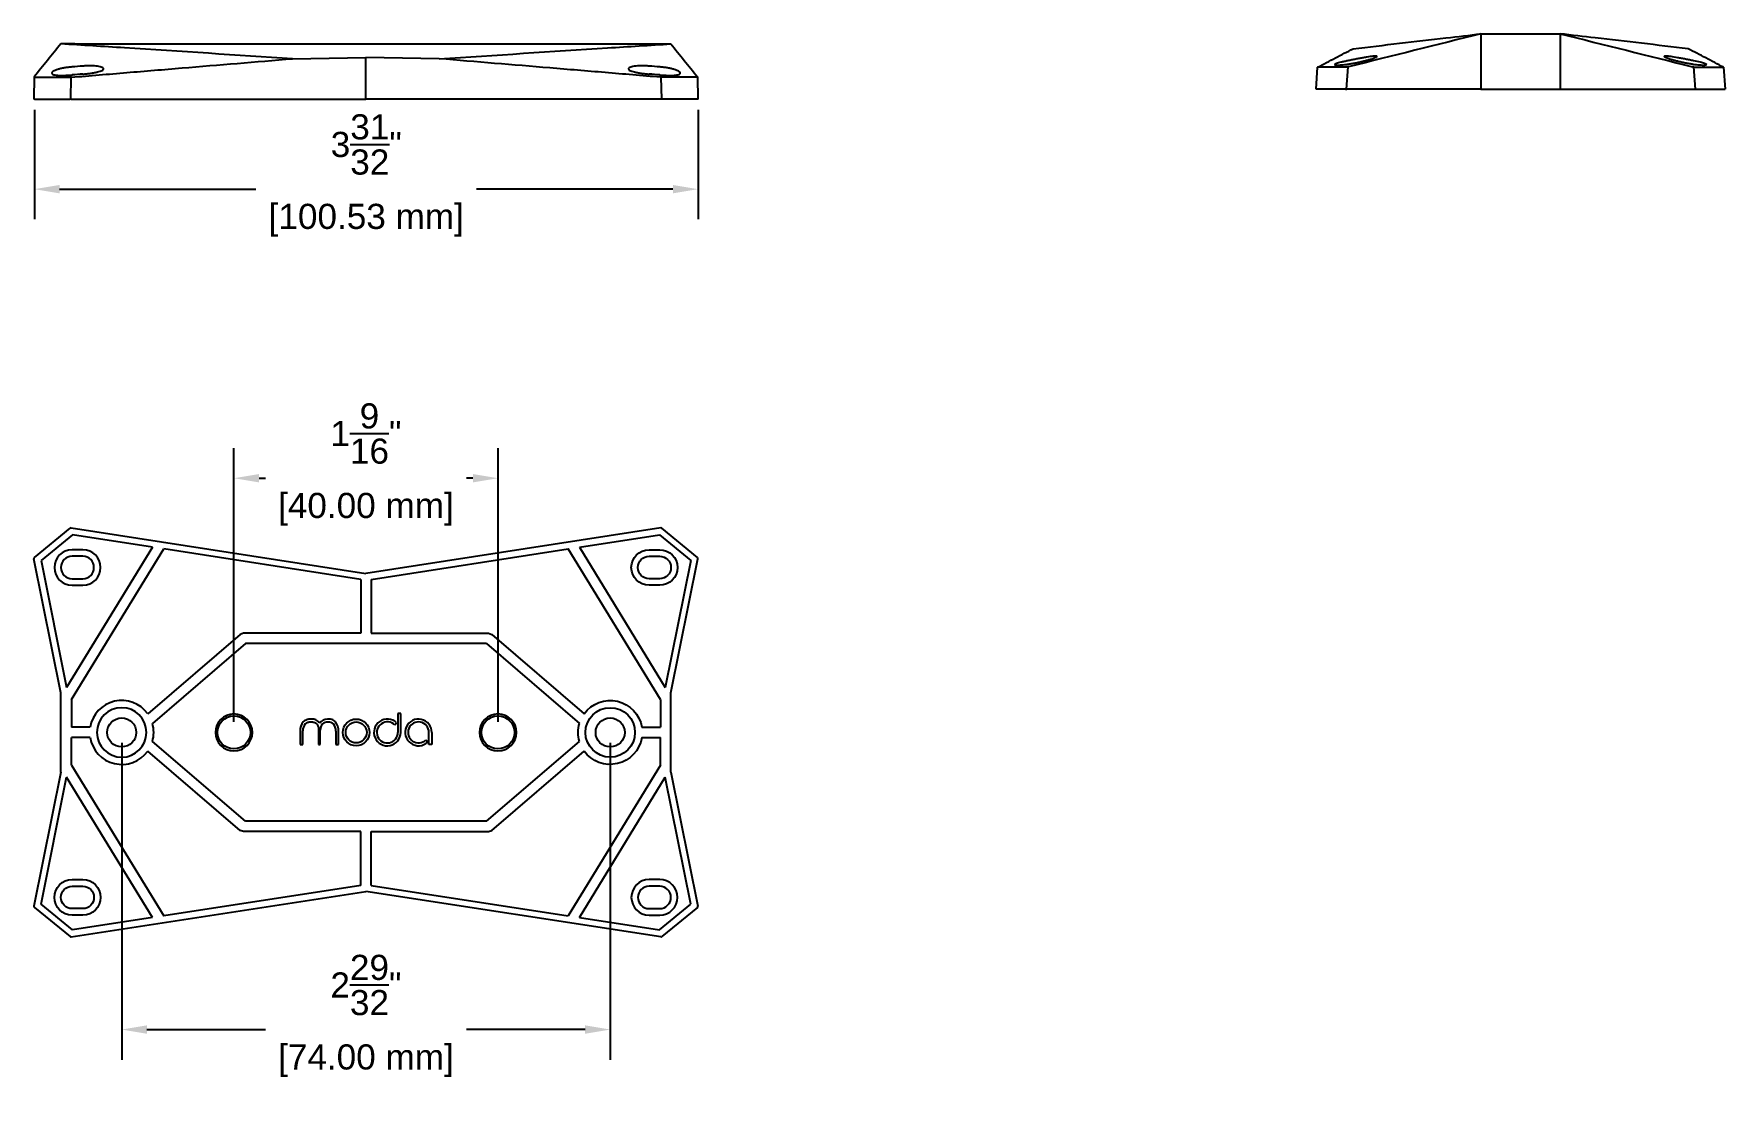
# Model space of a CAD drawing. Header units: inches. Extents: x -2 to 16.2, y -1 to 15.
# Drawn here: x 5.13 to 15.21, y -0.96 to 5.39 of the extents above; entities that cross this region are included whole.
import ezdxf

# ---------------------------------------------------------------- set-up
doc = ezdxf.new("R2010")
doc.units = ezdxf.units.IN
doc.header["$MEASUREMENT"] = 0
doc.layers.get('Defpoints').update_dxf_attribs({"color": 1})
doc.layers.add('Bracket', color=7, linetype='Continuous')
doc.styles.get("Standard").update_dxf_attribs({"font": 'Arial.ttf'})
doc.dimstyles.new('.1 DIM', dxfattribs={"dimscale": 0, "dimtxt": 0.15, "dimasz": 0.15, "dimexe": 0.18, "dimexo": 0.0625, "dimgap": 0.09, "dimtad": 0, "dimtih": 1, "dimtoh": 1, "dimdec": 5, "dimzin": 0, "dimdsep": 46, "dimlunit": 4, "dimtxsty": 'Standard', "dimcen": 0.09, "dimadec": 0, "dimazin": 0, "dimtfac": 1, "dimtdec": 5, "dimtofl": 0, "dimtmove": 0, "dimatfit": 3, "dimfxl": 1, "dimtolj": 1, "dimtzin": 0, "dimarcsym": 0})

# ---------------------------------------------------------------- blocks, each defined once
blk = doc.blocks.new('*D15')
at = {"layer": 'Defpoints', "color": 0, "lineweight": -2, "transparency": 16777216}
for p, q in [((5.13, 4.936), (5.13, 4.282)), ((9.088, 4.936), (9.088, 4.282)), ((5.28, 4.462), (6.451, 4.462)), ((8.938, 4.462), (7.767, 4.462))]:
    blk.add_line(p, q, dxfattribs=at)
at = {"layer": 'Defpoints', "color": 0, "transparency": 16777216}
for p in [(5.13, 4.999), (9.088, 4.999), (5.13, 4.462)]:
    blk.add_point(p, dxfattribs=at)
for points in [[(5.28, 4.487), (5.28, 4.437), (5.13, 4.462)], [(8.938, 4.487), (8.938, 4.437), (9.088, 4.462)]]:
    blk.add_solid(points, dxfattribs=at)
at = {"layer": 'Defpoints', "color": 0, "transparency": 16777216, "char_height": 0.15, "attachment_point": 5}
for s, insert in [('\\A1;3{\\H1x;\\S31/32;}"', (7.109, 4.729)), ('\\A1;[100.53 mm]', (7.109, 4.277))]:
    blk.add_mtext(s, dxfattribs=dict(at, insert=insert))
blk = doc.blocks.new('*D20')
at = {"layer": 'Defpoints', "color": 0, "lineweight": -2, "transparency": 16777216}
for p, q in [((6.32, 1.283), (6.32, 2.917)), ((7.895, 1.283), (7.895, 2.917)), ((6.47, 2.737), (6.508, 2.737)), ((7.745, 2.737), (7.707, 2.737))]:
    blk.add_line(p, q, dxfattribs=at)
at = {"layer": 'Defpoints', "color": 0, "transparency": 16777216}
for p in [(6.32, 2.737), (6.32, 1.22), (7.895, 1.22)]:
    blk.add_point(p, dxfattribs=at)
for points in [[(6.47, 2.762), (6.47, 2.712), (6.32, 2.737)], [(7.745, 2.762), (7.745, 2.712), (7.895, 2.737)]]:
    blk.add_solid(points, dxfattribs=at)
at = {"layer": 'Defpoints', "color": 0, "transparency": 16777216, "char_height": 0.15, "attachment_point": 5}
for s, insert in [('\\A1;1{\\H1x;\\S9/16;}"', (7.107, 3.004)), ('\\A1;[40.00 mm]', (7.107, 2.552))]:
    blk.add_mtext(s, dxfattribs=dict(at, insert=insert))
blk = doc.blocks.new('*D21')
at = {"layer": 'Defpoints', "color": 0, "lineweight": -2, "transparency": 16777216}
for p, q in [((5.651, 1.158), (5.651, -0.733)), ((8.564, 1.158), (8.564, -0.733)), ((5.801, -0.553), (6.508, -0.553)), ((8.414, -0.553), (7.707, -0.553))]:
    blk.add_line(p, q, dxfattribs=at)
at = {"layer": 'Defpoints', "color": 0, "transparency": 16777216}
for p in [(5.651, 1.22), (8.564, 1.22), (5.651, -0.553)]:
    blk.add_point(p, dxfattribs=at)
for points in [[(5.801, -0.528), (5.801, -0.578), (5.651, -0.553)], [(8.414, -0.528), (8.414, -0.578), (8.564, -0.553)]]:
    blk.add_solid(points, dxfattribs=at)
at = {"layer": 'Defpoints', "color": 0, "transparency": 16777216, "char_height": 0.15, "attachment_point": 5}
for s, insert in [('\\A1;2{\\H1x;\\S29/32;}"', (7.107, -0.287)), ('\\A1;[74.00 mm]', (7.107, -0.739))]:
    blk.add_mtext(s, dxfattribs=dict(at, insert=insert))

msp = doc.modelspace()

# ---------------------------------------------------------------- linework, layer by layer
at = {"layer": 'Bracket'}
for p, q in [((13.757134, 5.389106), (13.757133, 5.389106)), ((13.757133, 5.389106), (13.757134, 5.389106)), ((13.757134, 5.389106), (13.757135, 5.389106)), ((13.757135, 5.389106), (13.757134, 5.389106)), ((13.757134, 5.389106), (13.757134, 5.058398)), ((13.757183, 5.3891), (14.229623, 5.3891)), ((13.757183, 5.389093), (13.757183, 5.058398)), ((13.757183, 5.389093), (14.229623, 5.389093)), ((14.229623, 5.389093), (14.229623, 5.058398)), ((14.229671, 5.389106), (14.229672, 5.389106)), ((14.229672, 5.389106), (14.229671, 5.389106)), ((14.229673, 5.389106), (14.229672, 5.389106)), ((14.229672, 5.389106), (14.229673, 5.389106)), ((14.229672, 5.389106), (14.229672, 5.058398)), ((5.28834, 5.329293), (5.28834, 5.329293)), ((5.288345, 5.329293), (5.28834, 5.329293)), ((5.28834, 5.329293), (5.288342, 5.329293)), ((5.288345, 5.329293), (5.288342, 5.329293)), ((5.371105, 5.329293), (5.288345, 5.329293)), ((5.371105, 5.329293), (5.371112, 5.32885)), ((5.371112, 5.32885), (8.843272, 5.32885)), ((6.6696, 5.240301), (7.107192, 5.248253)), ((7.107192, 4.998585), (7.107192, 5.248253)), ((7.544784, 5.240301), (7.107192, 5.248253)), ((8.843272, 5.32885), (8.843279, 5.329293)), ((8.843279, 5.329293), (8.926039, 5.329293)), ((8.926039, 5.329293), (8.926042, 5.329293)), ((8.926039, 5.329293), (8.926044, 5.329293)), ((8.926044, 5.329293), (8.926042, 5.329293)), ((8.926044, 5.329293), (8.926044, 5.329293)), ((12.773328, 5.058398), (12.783017, 5.189566)), ((12.783017, 5.189566), (12.783018, 5.189582)), ((12.962551, 5.191127), (12.952257, 5.058398)), ((15.024255, 5.191127), (15.034549, 5.058398)), ((15.203788, 5.189582), (15.213478, 5.058398)), ((5.128875, 5.131905), (5.12679, 4.998585)), ((5.347845, 5.12962), (5.345205, 4.998585)), ((8.866539, 5.12962), (8.869179, 4.998585)), ((9.085477, 5.132034), (9.085347, 5.132257)), ((9.085509, 5.131901), (9.085509, 5.131905)), ((9.085509, 5.131901), (9.085509, 5.131905)), ((9.085509, 5.131901), (9.085509, 5.131905)), ((9.087594, 4.998585), (9.085509, 5.131902)), ((12.773328, 5.058398), (12.775104, 5.058398)), ((12.949248, 5.058398), (12.775104, 5.058398)), ((12.949248, 5.058398), (12.956927, 5.058398)), ((13.757134, 5.058398), (12.956927, 5.058398)), ((13.757134, 5.058398), (13.757183, 5.058398)), ((13.757183, 5.058398), (14.229623, 5.058398)), ((14.229672, 5.058398), (14.229623, 5.058398)), ((14.229672, 5.058398), (15.02988, 5.058398)), ((15.02988, 5.058398), (15.037558, 5.058398)), ((15.037558, 5.058398), (15.211702, 5.058398)), ((15.211702, 5.058398), (15.213478, 5.058398)), ((5.129682, 4.998585), (5.12679, 4.998585)), ((5.129682, 4.998585), (5.342493, 4.998585)), ((5.348667, 4.998585), (5.342493, 4.998585)), ((5.348667, 4.998585), (7.107192, 4.998585)), ((8.865717, 4.998585), (7.107192, 4.998585)), ((8.871891, 4.998585), (8.865717, 4.998585)), ((9.084702, 4.998585), (8.871891, 4.998585)), ((9.087594, 4.998585), (9.084702, 4.998585)), ((5.129682, 2.264229), (5.342493, 2.438373)), ((5.348667, 2.440057), (7.107192, 2.168484)), ((8.865717, 2.440057), (7.107192, 2.168484)), ((9.084702, 2.264229), (8.871891, 2.438373)), ((5.356549, 2.399003), (5.169285, 2.245764)), ((5.834505, 2.325191), (5.322124, 1.487968)), ((5.834505, 2.325191), (5.356549, 2.399003)), ((8.379879, 2.325191), (8.857835, 2.399003)), ((8.379879, 2.325191), (8.89226, 1.487968)), ((8.857835, 2.399003), (9.045099, 2.245764)), ((5.28834, 1.456343), (5.126946, 2.256551)), ((5.169285, 2.245764), (5.322124, 1.487968)), ((5.350535, 1.415726), (5.900856, 2.314944)), ((5.418261, 2.31067), (5.355269, 2.31067)), ((5.418261, 2.2713), (5.355269, 2.2713)), ((7.076226, 2.13343), (5.900856, 2.314944)), ((7.138158, 2.13343), (8.313528, 2.314944)), ((8.863849, 1.415726), (8.313528, 2.314944)), ((8.796123, 2.31067), (8.859115, 2.31067)), ((8.796123, 2.2713), (8.859115, 2.2713)), ((9.045099, 2.245764), (8.89226, 1.487968)), ((8.926044, 1.456343), (9.087438, 2.256551)), ((5.355269, 2.137442), (5.418261, 2.137442)), ((7.076226, 2.13343), (7.076226, 1.812009)), ((7.138158, 2.13343), (7.138158, 1.812009)), ((8.859115, 2.137442), (8.796123, 2.137442)), ((5.355269, 2.098072), (5.418261, 2.098072)), ((8.859115, 2.098072), (8.796123, 2.098072)), ((6.35621, 1.804533), (5.805467, 1.331639)), ((6.387855, 1.750071), (5.833622, 1.274178)), ((6.376382, 1.812009), (6.35621, 1.804533)), ((7.076226, 1.812009), (6.376382, 1.812009)), ((7.826529, 1.750071), (6.387855, 1.750071)), ((7.138158, 1.812009), (7.838002, 1.812009)), ((7.826529, 1.750071), (8.380762, 1.274178)), ((7.838002, 1.812009), (7.858174, 1.804533)), ((7.858174, 1.804533), (8.408917, 1.331639)), ((5.28834, 1.456343), (5.28833, 1.456294)), ((5.28833, 0.983854), (5.28833, 1.456294)), ((5.350535, 1.415726), (5.350535, 1.251092)), ((8.863849, 1.415726), (8.863849, 1.251092)), ((8.926044, 1.456343), (8.926054, 1.456294)), ((8.926054, 0.983854), (8.926054, 1.456294)), ((7.314532, 1.332735), (7.297412, 1.332735)), ((7.297412, 1.332735), (7.297412, 1.220075)), ((7.314532, 1.220075), (7.314532, 1.332735)), ((5.462093, 1.251092), (5.350535, 1.251092)), ((6.714528, 1.229044), (6.714528, 1.147171)), ((6.731276, 1.147171), (6.731276, 1.229454)), ((6.823903, 1.234296), (6.823903, 1.147171)), ((6.834938, 1.147171), (6.834938, 1.232603)), ((6.927516, 1.227626), (6.927516, 1.147171)), ((6.944258, 1.147171), (6.944258, 1.227034)), ((7.27893, 1.264521), (7.289785, 1.277845)), ((7.482892, 1.148192), (7.482892, 1.220279)), ((7.499977, 1.21886), (7.499977, 1.148192)), ((8.752291, 1.251092), (8.863849, 1.251092)), ((5.350535, 1.024421), (5.350535, 1.189056)), ((5.462094, 1.189056), (5.350535, 1.189056)), ((6.387855, 0.690077), (5.83362, 1.165972)), ((6.714528, 1.147171), (6.731276, 1.147171)), ((6.823903, 1.147171), (6.834938, 1.147171)), ((6.927516, 1.147171), (6.944258, 1.147171)), ((7.464497, 1.175989), (7.475334, 1.162678)), ((7.499977, 1.148192), (7.482892, 1.148192)), ((7.826529, 0.690077), (8.380764, 1.165972)), ((8.75229, 1.189056), (8.863849, 1.189056)), ((8.863849, 1.024421), (8.863849, 1.189056)), ((5.350535, 1.024421), (5.900856, 0.125203)), ((6.35621, 0.635615), (5.805463, 1.108513)), ((7.858174, 0.635615), (8.408921, 1.108513)), ((8.863849, 1.024421), (8.313528, 0.125203)), ((5.28834, 0.983805), (5.126946, 0.183597)), ((5.169285, 0.194383), (5.322124, 0.95218)), ((5.28834, 0.983805), (5.28833, 0.983854)), ((5.834505, 0.114957), (5.322124, 0.95218)), ((8.379879, 0.114957), (8.89226, 0.95218)), ((9.045099, 0.194383), (8.89226, 0.95218)), ((8.926044, 0.983805), (8.926054, 0.983854)), ((8.926044, 0.983805), (9.087438, 0.183597)), ((6.376382, 0.628139), (6.35621, 0.635615)), ((7.076226, 0.628139), (6.376382, 0.628139)), ((7.826529, 0.690077), (6.387855, 0.690077)), ((7.076226, 0.306718), (7.076226, 0.628139)), ((7.138158, 0.628139), (7.838002, 0.628139)), ((7.138158, 0.306718), (7.138158, 0.628139)), ((7.838002, 0.628139), (7.858174, 0.635615)), ((5.355269, 0.342076), (5.418261, 0.342076)), ((5.355269, 0.302706), (5.418261, 0.302706)), ((7.076226, 0.306718), (5.900856, 0.125203)), ((7.138158, 0.306718), (8.313528, 0.125203)), ((8.859115, 0.342076), (8.796123, 0.342076)), ((8.859115, 0.302706), (8.796123, 0.302706)), ((5.348667, 0.000091), (7.107192, 0.271664)), ((8.865717, 0.000091), (7.107192, 0.271664)), ((5.129682, 0.175919), (5.342493, 0.001775)), ((5.356549, 0.041145), (5.169285, 0.194383)), ((5.418261, 0.168848), (5.355269, 0.168848)), ((5.418261, 0.129478), (5.355269, 0.129478)), ((5.834505, 0.114957), (5.356549, 0.041145)), ((8.379879, 0.114957), (8.857835, 0.041145)), ((8.796123, 0.168848), (8.859115, 0.168848)), ((8.796123, 0.129478), (8.859115, 0.129478)), ((8.857835, 0.041145), (9.045099, 0.194383)), ((9.084702, 0.175919), (8.871891, 0.001775))]:
    msp.add_line(p, q, dxfattribs=at)
at = {"layer": 'Bracket', "extrusion": (0, 0, -1)}
for centre, radius in [((-5.650502, 1.220079), 0.147637), ((-6.319792, 1.220025), 0.110236), ((-7.894592, 1.220025), 0.110236)]:
    msp.add_circle(centre, radius, dxfattribs=at)
at = {"layer": 'Bracket'}
for centre, radius in [((6.319792, 1.220025), 0.098425), ((7.894592, 1.220025), 0.098425), ((8.563882, 1.220079), 0.147637), ((5.650502, 1.220079), 0.086614), ((7.048977, 1.220074), 0.079804), ((7.048977, 1.220074), 0.062683), ((8.563882, 1.220079), 0.086614)]:
    msp.add_circle(centre, radius, dxfattribs=at)
for centre, radius, start, end in [((5.355269, 2.204371), 0.106299, 90, 270), ((5.355269, 2.204371), 0.066929, 90, 270), ((5.418261, 2.204371), 0.106299, 270, 90), ((5.418261, 2.204371), 0.066929, 270, 90), ((5.650502, 1.220079), 0.190944, 35.7502722, 170.6526751), ((5.650502, 1.220079), 0.190944, 343.5388918, 16.4586989), ((6.789872, 1.233535), 0.075478, 139.5482046, 183.411243), ((6.790776, 1.233319), 0.059625, 140.5253264, 183.7164751), ((6.790522, 1.250659), 0.048037, 32.3118239, 43.8909864), ((6.894307, 1.23346), 0.059375, 140.3143283, 180.8271716), ((6.864342, 1.231149), 0.063272, 356.8081132, 39.4335021), ((6.865272, 1.231356), 0.079105, 356.867796, 40.4003167), ((7.23473, 1.220075), 0.079802, 46.3789153, 0), ((7.23473, 1.220075), 0.062682, 45.1592318, 0), ((7.420379, 1.220279), 0.079611, 358.9787248, 313.6535582), ((7.420379, 1.220279), 0.062514, 0, 314.8891839), ((5.650502, 1.220079), 0.190944, 189.3502606, 324.247522), ((8.796123, 0.235777), 0.106299, 90, 270), ((8.796123, 0.235777), 0.066929, 90, 270), ((8.859115, 0.235777), 0.106299, 270, 90), ((8.859115, 0.235777), 0.066929, 270, 90)]:
    msp.add_arc(centre, radius, start, end, dxfattribs=at)
at = {"layer": 'Bracket', "extrusion": (0, 0, -1)}
for centre, radius, start, end in [((-8.796123, 2.204371), 0.106299, 270, 90), ((-8.796123, 2.204371), 0.066929, 270, 90), ((-8.859115, 2.204371), 0.106299, 90, 270), ((-8.859115, 2.204371), 0.066929, 90, 270), ((-8.563882, 1.220079), 0.190944, 35.7502722, 170.6526751), ((-8.563882, 1.220079), 0.190944, 343.5388918, 16.4586989), ((-8.563882, 1.220079), 0.190944, 189.3502606, 324.247522), ((-5.355269, 0.235777), 0.106299, 270, 90), ((-5.355269, 0.235777), 0.066929, 270, 90), ((-5.418261, 0.235777), 0.106299, 90, 270), ((-5.418261, 0.235777), 0.066929, 90, 270)]:
    msp.add_arc(centre, radius, start, end, dxfattribs=at)
at = {"layer": 'Bracket'}
for centre, major_axis, ratio, start_param, end_param in [((5.347479, 2.432254), (0.002078, -0.007619), 0.997081648, 2.723166863, 3.560018444), ((8.866905, 2.432254), (-0.002078, -0.007619), 0.997081648, 2.723166863, 3.560018444), ((5.134665, 2.258107), (0.001562, -0.007743), 0.996884882, 3.62708587, 4.71238898), ((9.079719, 2.258107), (-0.001562, -0.007743), 0.996884882, 1.570796327, 2.656099437), ((5.134665, 0.182041), (0.001562, 0.007743), 0.996884882, 1.570796327, 2.656099437), ((9.079719, 0.182041), (-0.001562, 0.007743), 0.996884882, 3.62708587, 4.71238898), ((5.347479, 0.007894), (0.002078, 0.007619), 0.997081648, 2.723166863, 3.560018444), ((8.866905, 0.007894), (-0.002078, 0.007619), 0.997081648, 2.723166863, 3.560018444)]:
    msp.add_ellipse(centre, major_axis=major_axis, ratio=ratio, start_param=start_param, end_param=end_param, dxfattribs=at)
for points in [[(13.757133, 5.389106), (13.493853, 5.323427), (13.230573, 5.257748), (12.967294, 5.19207)], [(13.757183, 5.3891), (13.757167, 5.389102), (13.757151, 5.389104), (13.757135, 5.389106)], [(13.757135, 5.389106), (13.757151, 5.389102), (13.757167, 5.389098), (13.757183, 5.389094)], [(13.757183, 5.389093), (13.757183, 5.389096), (13.757183, 5.389098), (13.757183, 5.3891)], [(14.229623, 5.3891), (14.229639, 5.389102), (14.229655, 5.389104), (14.229671, 5.389106)], [(14.229671, 5.389106), (14.229655, 5.389102), (14.229639, 5.389098), (14.229623, 5.389094)], [(14.229623, 5.389093), (14.229623, 5.389096), (14.229623, 5.389098), (14.229623, 5.3891)], [(14.229673, 5.389106), (14.492953, 5.323427), (14.756233, 5.257748), (15.019513, 5.19207)], [(5.28834, 5.329293), (5.235239, 5.263614), (5.182138, 5.197935), (5.129037, 5.132257)], [(5.28834, 5.329293), (5.288337, 5.329289), (5.288333, 5.329285), (5.28833, 5.329281)], [(8.926044, 5.329293), (8.979145, 5.263614), (9.032246, 5.197935), (9.085347, 5.132257)], [(8.926044, 5.329293), (8.926047, 5.329289), (8.926051, 5.329285), (8.926054, 5.329281)], [(13.134527, 5.256191), (13.134414, 5.254576), (13.134298, 5.252917), (13.134178, 5.251204)], [(14.852628, 5.251204), (14.852508, 5.252917), (14.852392, 5.254576), (14.852279, 5.256191)], [(5.418261, 5.196379), (5.39726, 5.194763), (5.376262, 5.193104), (5.355269, 5.191391)], [(5.418261, 5.148712), (5.397258, 5.147124), (5.376259, 5.14547), (5.355269, 5.14372)], [(8.859115, 5.191391), (8.838122, 5.193104), (8.817124, 5.194763), (8.796123, 5.196379)], [(8.859115, 5.14372), (8.838125, 5.14547), (8.817126, 5.147124), (8.796123, 5.148712)], [(12.784779, 5.189374), (12.783373, 5.189365), (12.782766, 5.18947), (12.783116, 5.189658)], [(12.95952, 5.190847), (12.901264, 5.190179), (12.843019, 5.189733), (12.784779, 5.189374)], [(12.887018, 5.208525), (12.887129, 5.206937), (12.887244, 5.205283), (12.887367, 5.203533)], [(12.967294, 5.19207), (12.964489, 5.19137), (12.96139, 5.190869), (12.95952, 5.190847)], [(15.027286, 5.190847), (15.02542, 5.190869), (15.022314, 5.191371), (15.019513, 5.19207)], [(15.027286, 5.190847), (15.085542, 5.190179), (15.143787, 5.189733), (15.202028, 5.189374)], [(15.09944, 5.203533), (15.099562, 5.205283), (15.099678, 5.206937), (15.099789, 5.208525)], [(15.20369, 5.189658), (15.204041, 5.18947), (15.203433, 5.189365), (15.202028, 5.189374)], [(5.129037, 5.132257), (5.128472, 5.131557), (5.129472, 5.131056), (5.131754, 5.131034)], [(5.131754, 5.131034), (5.202871, 5.130366), (5.274, 5.12992), (5.345132, 5.129561)], [(5.345132, 5.129561), (5.346849, 5.129552), (5.349129, 5.129658), (5.351311, 5.129845)], [(8.863073, 5.129845), (8.865255, 5.129658), (8.867535, 5.129552), (8.869252, 5.129561)], [(9.08263, 5.131034), (9.011513, 5.130366), (8.940384, 5.12992), (8.869252, 5.129561)], [(9.08263, 5.131034), (9.084479, 5.131052), (9.085488, 5.131386), (9.085501, 5.131884)]]:
    msp.add_open_spline(points, degree=3, dxfattribs=at)
for points, knots in [([(12.994518, 5.300114), (13.179173, 5.321662), (13.363829, 5.34321), (13.618034, 5.372874), (13.687584, 5.38099), (13.757133, 5.389106)], [0, 0, 0, 0, 0.726404513, 0.726404513, 1, 1, 1, 1]), ([(14.992289, 5.300114), (14.807633, 5.321662), (14.622977, 5.34321), (14.368772, 5.372874), (14.299223, 5.38099), (14.229673, 5.389106)], [0, 0, 0, 0, 0.726404513, 0.726404513, 1, 1, 1, 1]), ([(6.6696, 5.240301), (6.33515, 5.261849), (6.0007, 5.283397), (5.540282, 5.313061), (5.414313, 5.321177), (5.288345, 5.329293)], [0, 0, 0, 0, 0.726404513, 0.726404513, 1, 1, 1, 1]), ([(7.544784, 5.240301), (7.879234, 5.261849), (8.213684, 5.283397), (8.674102, 5.313061), (8.800071, 5.321177), (8.926039, 5.329293)], [0, 0, 0, 0, 0.726404513, 0.726404513, 1, 1, 1, 1]), ([(12.783116, 5.189658), (12.800746, 5.199102), (12.818365, 5.208335), (12.8536, 5.226783), (12.871216, 5.235971), (12.924062, 5.263502), (12.95929, 5.281812), (12.994518, 5.300114)], [0, 0, 0, 0, 0.25, 0.25, 0.5, 0.5, 1, 1, 1, 1]), ([(12.887018, 5.208525), (12.886974, 5.209149), (12.887752, 5.209885), (12.890873, 5.21158), (12.893255, 5.212553), (12.899473, 5.214687), (12.903281, 5.215843), (12.912274, 5.218351), (12.917495, 5.21971), (12.928882, 5.222527), (12.935092, 5.223997), (12.948562, 5.227077), (12.955698, 5.228657), (12.97048, 5.231844), (12.978226, 5.233471), (12.994068, 5.23672), (13.00204, 5.238316), (13.018083, 5.24145), (13.026241, 5.243004), (13.042085, 5.245938), (13.049799, 5.247324), (13.064805, 5.249924), (13.072112, 5.25114), (13.085644, 5.253277), (13.091958, 5.254214), (13.103643, 5.255807), (13.108892, 5.256445), (13.117998, 5.25737), (13.121927, 5.257665), (13.128245, 5.25788), (13.130609, 5.257803), (13.133777, 5.257279), (13.134572, 5.256827), (13.134527, 5.256191)], [0, 0, 0, 0, 0.0625, 0.0625, 0.125, 0.125, 0.1875, 0.1875, 0.25, 0.25, 0.3125, 0.3125, 0.375, 0.375, 0.4375, 0.4375, 0.5, 0.5, 0.5625, 0.5625, 0.625, 0.625, 0.6875, 0.6875, 0.75, 0.75, 0.8125, 0.8125, 0.875, 0.875, 0.9375, 0.9375, 1, 1, 1, 1]), ([(13.134178, 5.251204), (13.134132, 5.250536), (13.133277, 5.2497), (13.130038, 5.247704), (13.127615, 5.24653), (13.121357, 5.243924), (13.11755, 5.242499), (13.108608, 5.239414), (13.103439, 5.237745), (13.092188, 5.234314), (13.086065, 5.232538), (13.072806, 5.228873), (13.065774, 5.227015), (13.051222, 5.223345), (13.043617, 5.221511), (13.027965, 5.217928), (13.020086, 5.216216), (13.00422, 5.212968), (12.996144, 5.211417), (12.980366, 5.208611), (12.972684, 5.207357), (12.957736, 5.205146), (12.95042, 5.204186), (12.93686, 5.202642), (12.930538, 5.202044), (12.918841, 5.201173), (12.913543, 5.200906), (12.904377, 5.200685), (12.900427, 5.200726), (12.894007, 5.201089), (12.891588, 5.201405), (12.888289, 5.202282), (12.887414, 5.20285), (12.887367, 5.203533)], [0, 0, 0, 0, 0.0625, 0.0625, 0.125, 0.125, 0.1875, 0.1875, 0.25, 0.25, 0.3125, 0.3125, 0.375, 0.375, 0.4375, 0.4375, 0.5, 0.5, 0.5625, 0.5625, 0.625, 0.625, 0.6875, 0.6875, 0.75, 0.75, 0.8125, 0.8125, 0.875, 0.875, 0.9375, 0.9375, 1, 1, 1, 1]), ([(14.852279, 5.256191), (14.852235, 5.256827), (14.853011, 5.257272), (14.856152, 5.2578), (14.858559, 5.25788), (14.864846, 5.257667), (14.868705, 5.257379), (14.877851, 5.256452), (14.883148, 5.255809), (14.900492, 5.253447), (14.914431, 5.251235), (14.936864, 5.247349), (14.944738, 5.245935), (14.960595, 5.242999), (14.968585, 5.241477), (14.984687, 5.238332), (14.992816, 5.236704), (15.008519, 5.233484), (15.016182, 5.231874), (15.038587, 5.227045), (15.052107, 5.223965), (15.069345, 5.219702), (15.074456, 5.218371), (15.08343, 5.215871), (15.087324, 5.214689), (15.093536, 5.212558), (15.095882, 5.211603), (15.099037, 5.209899), (15.099832, 5.209149), (15.099789, 5.208525)], [0, 0, 0, 0, 0.0625, 0.0625, 0.125, 0.125, 0.1875, 0.1875, 0.25, 0.25, 0.375, 0.375, 0.4375, 0.4375, 0.5, 0.5, 0.5625, 0.5625, 0.625, 0.625, 0.75, 0.75, 0.8125, 0.8125, 0.875, 0.875, 0.9375, 0.9375, 1, 1, 1, 1]), ([(15.09944, 5.203533), (15.099392, 5.20285), (15.098535, 5.202291), (15.09526, 5.201412), (15.092799, 5.20109), (15.086418, 5.200728), (15.082523, 5.200684), (15.073332, 5.200903), (15.068004, 5.201171), (15.050603, 5.202464), (15.036642, 5.204028), (15.014263, 5.207335), (15.006433, 5.208613), (14.990645, 5.211421), (14.982715, 5.212943), (14.966783, 5.216202), (14.958746, 5.217949), (14.943241, 5.2215), (14.935693, 5.223318), (14.921004, 5.227022), (14.913965, 5.228883), (14.900842, 5.23251), (14.894684, 5.234294), (14.883308, 5.237763), (14.878245, 5.239399), (14.869335, 5.242471), (14.865456, 5.243922), (14.859193, 5.24653), (14.856811, 5.247682), (14.853548, 5.249684), (14.852675, 5.250536), (14.852628, 5.251204)], [0, 0, 0, 0, 0.0625, 0.0625, 0.125, 0.125, 0.1875, 0.1875, 0.25, 0.25, 0.375, 0.375, 0.4375, 0.4375, 0.5, 0.5, 0.5625, 0.5625, 0.625, 0.625, 0.6875, 0.6875, 0.75, 0.75, 0.8125, 0.8125, 0.875, 0.875, 0.9375, 0.9375, 1, 1, 1, 1]), ([(15.20369, 5.189658), (15.18606, 5.199102), (15.168442, 5.208335), (15.133206, 5.226783), (15.11559, 5.235971), (15.062744, 5.263502), (15.027516, 5.281812), (14.992289, 5.300114)], [0, 0, 0, 0, 0.25, 0.25, 0.5, 0.5, 1, 1, 1, 1]), ([(5.355269, 5.191391), (5.347079, 5.190723), (5.339051, 5.189887), (5.3233, 5.187892), (5.315496, 5.186718), (5.300676, 5.184112), (5.293666, 5.182687), (5.280432, 5.179601), (5.274196, 5.177932), (5.263023, 5.174501), (5.258011, 5.172725), (5.249152, 5.16906), (5.245388, 5.167202), (5.239303, 5.163532), (5.236944, 5.161699), (5.233718, 5.158115), (5.232878, 5.156403), (5.232711, 5.153155), (5.233403, 5.151605), (5.236335, 5.148799), (5.238549, 5.147544), (5.244482, 5.145333), (5.248252, 5.144373), (5.25703, 5.142829), (5.262056, 5.142232), (5.273422, 5.14136), (5.27971, 5.141093), (5.293065, 5.140872), (5.300237, 5.140913), (5.315295, 5.141276), (5.323028, 5.141592), (5.338894, 5.14247), (5.347081, 5.143037), (5.355269, 5.14372)], [0, 0, 0, 0, 0.0625, 0.0625, 0.125, 0.125, 0.1875, 0.1875, 0.25, 0.25, 0.3125, 0.3125, 0.375, 0.375, 0.4375, 0.4375, 0.5, 0.5, 0.5625, 0.5625, 0.625, 0.625, 0.6875, 0.6875, 0.75, 0.75, 0.8125, 0.8125, 0.875, 0.875, 0.9375, 0.9375, 1, 1, 1, 1]), ([(5.351311, 5.129845), (5.461147, 5.139289), (5.571001, 5.148523), (5.790712, 5.166971), (5.900572, 5.176158), (6.230152, 5.203689), (6.449876, 5.221999), (6.6696, 5.240301)], [0, 0, 0, 0, 0.25, 0.25, 0.5, 0.5, 1, 1, 1, 1]), ([(5.418261, 5.148712), (5.426522, 5.149336), (5.434636, 5.150072), (5.450584, 5.151767), (5.458501, 5.15274), (5.473559, 5.154874), (5.480692, 5.15603), (5.494176, 5.158538), (5.500537, 5.159897), (5.511934, 5.162714), (5.517046, 5.164184), (5.526077, 5.167264), (5.529899, 5.168844), (5.536068, 5.172031), (5.538454, 5.173658), (5.541671, 5.176907), (5.542491, 5.178503), (5.542586, 5.181637), (5.541839, 5.183192), (5.538796, 5.186125), (5.536519, 5.187511), (5.530439, 5.190111), (5.526603, 5.191327), (5.517694, 5.193464), (5.512595, 5.194402), (5.50105, 5.195995), (5.494708, 5.196632), (5.48119, 5.197557), (5.4739, 5.197852), (5.458683, 5.198068), (5.450862, 5.19799), (5.434806, 5.197467), (5.426522, 5.197014), (5.418261, 5.196379)], [0, 0, 0, 0, 0.0625, 0.0625, 0.125, 0.125, 0.1875, 0.1875, 0.25, 0.25, 0.3125, 0.3125, 0.375, 0.375, 0.4375, 0.4375, 0.5, 0.5, 0.5625, 0.5625, 0.625, 0.625, 0.6875, 0.6875, 0.75, 0.75, 0.8125, 0.8125, 0.875, 0.875, 0.9375, 0.9375, 1, 1, 1, 1]), ([(8.863073, 5.129845), (8.753237, 5.139289), (8.643383, 5.148523), (8.423672, 5.166971), (8.313812, 5.176158), (7.984232, 5.203689), (7.764508, 5.221999), (7.544784, 5.240301)], [0, 0, 0, 0, 0.25, 0.25, 0.5, 0.5, 1, 1, 1, 1]), ([(8.796123, 5.196379), (8.787863, 5.197014), (8.779728, 5.197459), (8.763698, 5.197987), (8.755715, 5.198067), (8.740557, 5.197854), (8.733365, 5.197566), (8.719753, 5.196639), (8.713359, 5.195996), (8.696193, 5.193634), (8.68703, 5.191422), (8.677914, 5.187536), (8.675583, 5.186122), (8.672541, 5.183186), (8.671804, 5.181664), (8.671886, 5.178519), (8.672728, 5.176891), (8.675918, 5.173671), (8.678261, 5.172062), (8.687596, 5.167233), (8.696633, 5.164153), (8.713878, 5.159889), (8.720112, 5.158558), (8.733532, 5.156058), (8.740807, 5.154877), (8.75584, 5.152745), (8.763598, 5.151791), (8.7796, 5.150086), (8.787864, 5.149336), (8.796123, 5.148712)], [0, 0, 0, 0, 0.0625, 0.0625, 0.125, 0.125, 0.1875, 0.1875, 0.25, 0.25, 0.375, 0.375, 0.4375, 0.4375, 0.5, 0.5, 0.5625, 0.5625, 0.625, 0.625, 0.75, 0.75, 0.8125, 0.8125, 0.875, 0.875, 0.9375, 0.9375, 1, 1, 1, 1]), ([(8.859115, 5.14372), (8.867302, 5.143037), (8.875355, 5.142478), (8.891203, 5.141599), (8.899084, 5.141277), (8.914065, 5.140915), (8.921166, 5.140871), (8.93459, 5.14109), (8.940914, 5.141358), (8.957854, 5.142651), (8.966877, 5.144216), (8.975789, 5.147522), (8.978051, 5.1488), (8.980983, 5.151608), (8.981668, 5.15313), (8.981512, 5.156389), (8.980648, 5.158136), (8.97745, 5.161687), (8.975123, 5.163505), (8.968987, 5.167209), (8.965205, 5.16907), (8.956443, 5.172697), (8.951426, 5.174482), (8.940129, 5.17795), (8.934009, 5.179586), (8.920847, 5.182659), (8.913723, 5.184109), (8.898892, 5.186717), (8.891243, 5.187869), (8.875475, 5.189871), (8.867304, 5.190723), (8.859115, 5.191391)], [0, 0, 0, 0, 0.0625, 0.0625, 0.125, 0.125, 0.1875, 0.1875, 0.25, 0.25, 0.375, 0.375, 0.4375, 0.4375, 0.5, 0.5, 0.5625, 0.5625, 0.625, 0.625, 0.6875, 0.6875, 0.75, 0.75, 0.8125, 0.8125, 0.875, 0.875, 0.9375, 0.9375, 1, 1, 1, 1]), ([(6.825141, 1.283963), (6.819537, 1.289425), (6.811097, 1.294364), (6.7949, 1.299251), (6.786798, 1.300163), (6.770367, 1.300267), (6.761885, 1.29919), (6.74579, 1.293513), (6.738055, 1.288206), (6.732437, 1.282506)], [0, 0, 0, 0, 0.25, 0.25, 0.5, 0.5, 0.75, 0.75, 1, 1, 1, 1]), ([(6.744751, 1.271225), (6.749177, 1.27557), (6.754519, 1.279051), (6.763323, 1.281971), (6.766407, 1.282628), (6.772536, 1.283438), (6.775613, 1.283598), (6.781787, 1.283542), (6.7849, 1.283336), (6.791057, 1.282629), (6.794095, 1.282105), (6.800015, 1.280418), (6.802935, 1.279191), (6.808317, 1.27607), (6.810785, 1.274217), (6.813096, 1.272159)], [0, 0, 0, 0, 0.25, 0.25, 0.375, 0.375, 0.5, 0.5, 0.625, 0.625, 0.75, 0.75, 0.875, 0.875, 1, 1, 1, 1]), ([(6.813096, 1.272159), (6.817383, 1.266911), (6.820544, 1.260912), (6.824204, 1.247882), (6.824696, 1.241019), (6.823903, 1.234296)], [0, 0, 0, 0, 0.5, 0.5, 1, 1, 1, 1]), ([(6.925513, 1.282626), (6.919851, 1.288527), (6.911407, 1.294055), (6.894459, 1.29964), (6.885672, 1.300511), (6.859717, 1.299264), (6.841348, 1.290963), (6.831121, 1.276337)], [0, 0, 0, 0, 0.25, 0.25, 0.5, 0.5, 1, 1, 1, 1]), ([(6.848615, 1.271376), (6.852839, 1.275508), (6.857887, 1.278916), (6.868956, 1.282805), (6.87501, 1.283555), (6.886833, 1.283587), (6.892685, 1.28278), (6.901132, 1.279828), (6.903801, 1.278567), (6.90879, 1.275382), (6.911118, 1.273456), (6.913211, 1.271338)], [0, 0, 0, 0, 0.25, 0.25, 0.5, 0.5, 0.75, 0.75, 0.875, 0.875, 1, 1, 1, 1])]:
    msp.add_open_spline(points, degree=3, knots=knots, dxfattribs=at)

# ---------------------------------------------------------------- dimensions: what is measured, and where the dimension line sits
at = {"layer": 'Defpoints'}
for base, p1, p2, picture, middle in [((5.129682, 4.462011), (9.087594, 4.998585), (5.129682, 4.998585), '*D15', (7.108638, 4.462011)), ((5.650502, -0.553448), (8.563882, 1.220079), (5.650502, 1.220079), '*D21', (7.107192, -0.553448))]:
    dim = msp.add_linear_dim(base=base, p1=p1, p2=p2, dimstyle='.1 DIM', override={"dimscale": 1, "dimpost": '\\X'}, dxfattribs=at)
    dim.commit()
    dim.dimension.update_dxf_attribs({"geometry": picture, "text_midpoint": middle})
dim = msp.add_linear_dim(base=(6.319792, 2.737465), p1=(7.894592, 1.220025), p2=(6.319792, 1.220025), dimstyle='.1 DIM', override={"dimscale": 1, "dimpost": '\\X'}, dxfattribs=at)
dim.commit()
dim.dimension.update_dxf_attribs({"geometry": '*D20', "text_midpoint": (7.107192, 2.737465), "dimtype": 160})

doc.saveas('drawing.dxf')
